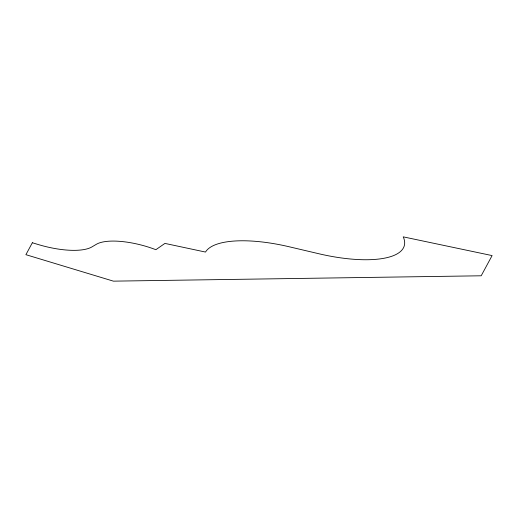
<?xml version="1.0" encoding="UTF-8"?>
<svg xmlns="http://www.w3.org/2000/svg" width="518" height="518" viewBox="0 0 518 518"><rect width="100%" height="100%" fill="white"/><g stroke="black" fill="none" stroke-linecap="round" stroke-linejoin="round"><path stroke-width="0.78" d="M32.343 242.754L25.9 254.681L113.423 281.151L481.19 275.79L492.1 255.588L403.231 236.849A90.002 30.484 15.3 0 1 318.674 253.703L289.122 246.756A89.07 30.174 15.3 0 0 205.504 252.065L164.931 243.408L155.866 249.702A47.792 16.188 15.3 0 0 96.367 244.289L91.945 246.905A51.23 17.353 15.3 0 1 37.542 244.328L32.343 242.754"/></g></svg>
